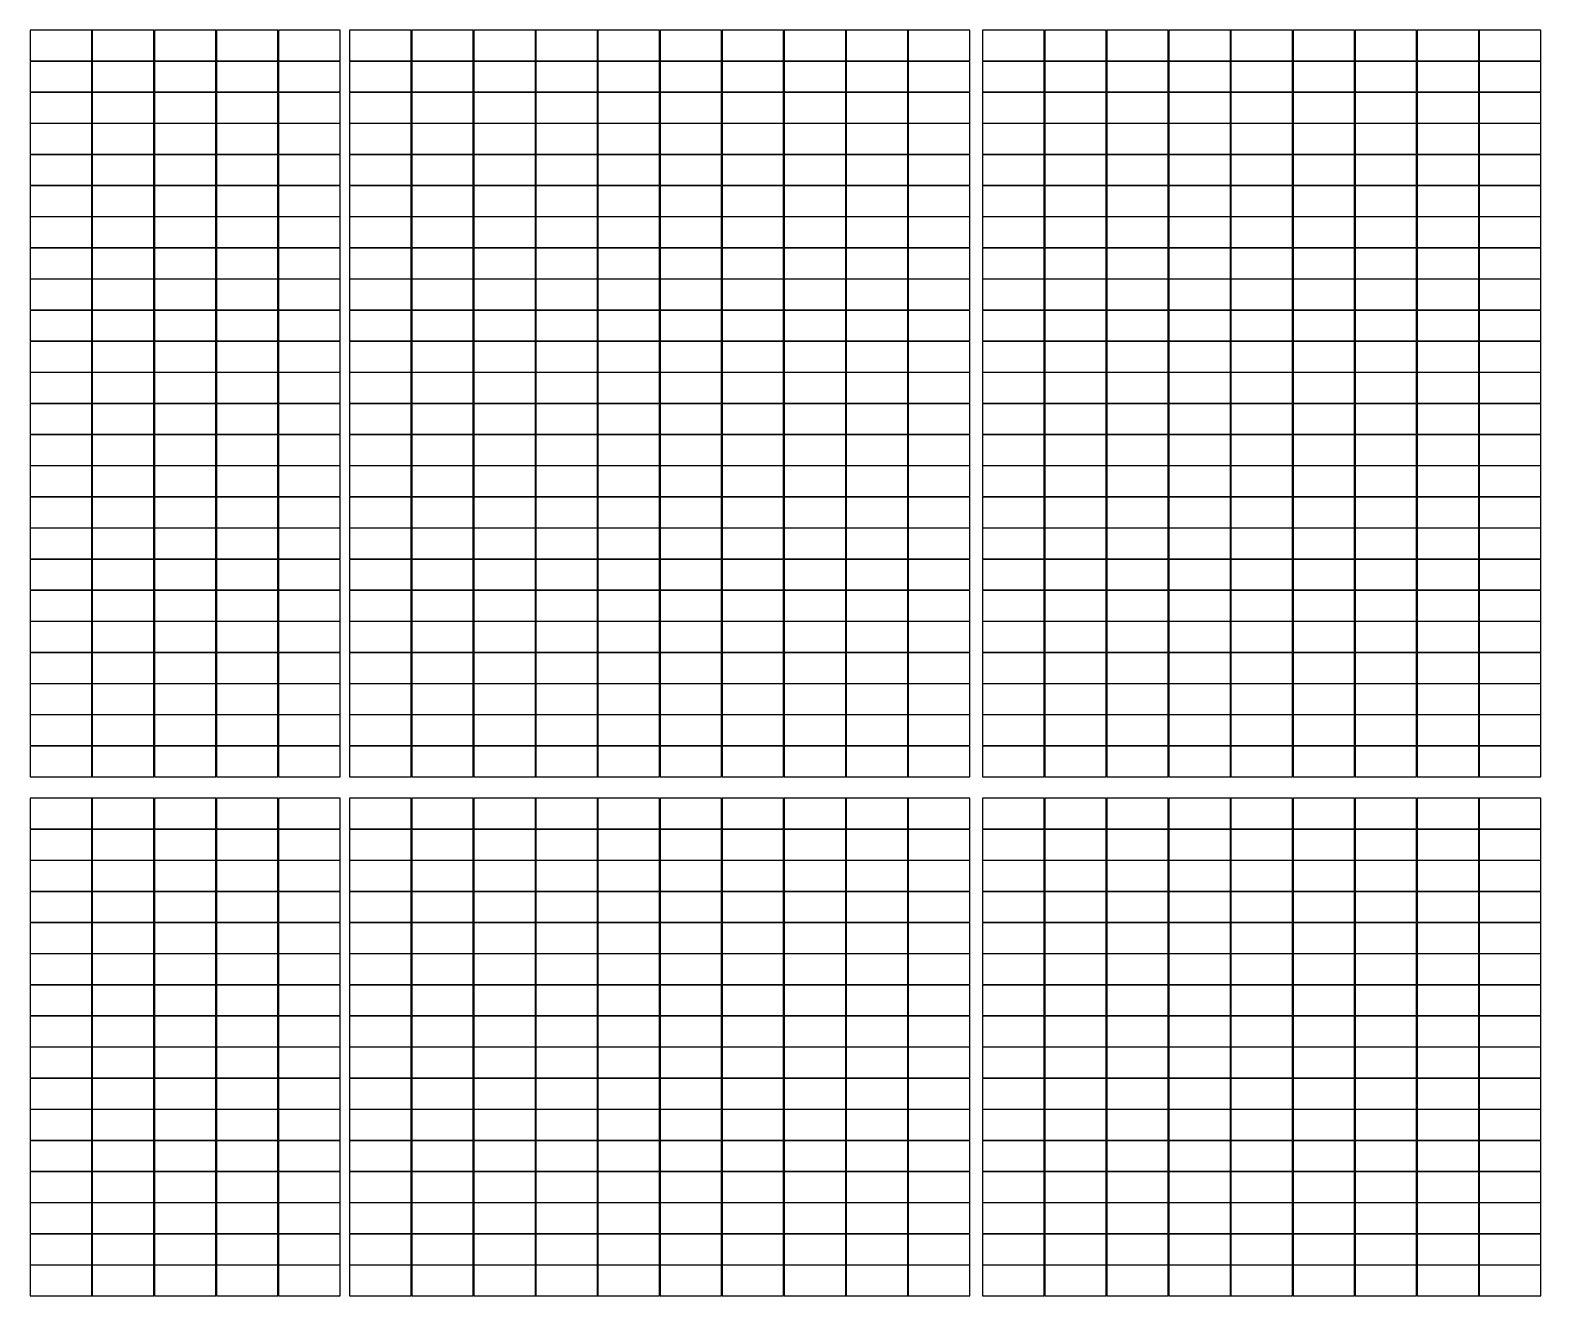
# Model space of a CAD drawing. Header units: millimetres. Extents: x 1218 to 2690, y 1163 to 1758.
# Drawn here: x 2212.5 to 2268.4, y 1429.3 to 1476.2 of the extents above; entities that cross this region are included whole.
import ezdxf

# ---------------------------------------------------------------- set-up
doc = ezdxf.new("R2010")
doc.units = ezdxf.units.MM
doc.layers.add('组件', color=7, linetype='ByLayer')

# ---------------------------------------------------------------- blocks, each defined once
blk = doc.blocks.new('*U586')
at = {"color": 0}
blk.add_polyline3d([(0, 0, 0), (-227.8, 0, 0), (-227.8, -113.3, 5.8), (0, -113.3, 5.8)], close=True, dxfattribs=at)
at = {"flags": 1}
for tag in ['mounting-hole-spacing1', 'mounting-hole-spacing2', 'module-material', 'vmpo', 'voco', 'silicon-material', 'panel-length', 'panel-width', 'panel-height', 'userid', 'theme', 'note', 'name', 'pmax', 'company-name', 'id', 'impo', 'isco']:
    blk.add_attdef(tag, (0, 0), '', height=2.5, dxfattribs=at)
blk = doc.blocks.new('*U587')
at = {"layer": '组件', "color": 12}
for p in [(34655.5, 6103.4, 1299.8), (34885.3, 6103.4, 1299.8), (35115.1, 6103.4, 1299.8), (35344.9, 6103.4, 1299.8), (35574.7, 6103.4, 1299.8), (35838.1, 6103.4, 1299.8), (34655.5, 5988.1, 1305.7), (34885.3, 5988.1, 1305.7), (35115.1, 5988.1, 1305.7), (35344.9, 5988.1, 1305.7), (35574.7, 5988.1, 1305.7), (35838.1, 5988.1, 1305.7), (34655.5, 5872.9, 1311.5), (34885.3, 5872.9, 1311.5), (35115.1, 5872.9, 1311.5), (35344.9, 5872.9, 1311.5), (35574.7, 5872.9, 1311.5), (35838.1, 5872.9, 1311.5), (34655.5, 5757.6, 1317.4), (34885.3, 5757.6, 1317.4), (35115.1, 5757.6, 1317.4), (35344.9, 5757.6, 1317.4), (35574.7, 5757.6, 1317.4), (35838.1, 5757.6, 1317.4), (34655.5, 5642.4, 1323.2), (34885.3, 5642.4, 1323.2), (35115.1, 5642.4, 1323.2), (35344.9, 5642.4, 1323.2), (35574.7, 5642.4, 1323.2), (35838.1, 5642.4, 1323.2), (34655.5, 5527.1, 1329.1), (34885.3, 5527.1, 1329.1), (35115.1, 5527.1, 1329.1), (35344.9, 5527.1, 1329.1), (35574.7, 5527.1, 1329.1), (35838.1, 5527.1, 1329.1), (34655.5, 5411.9, 1334.9), (34885.3, 5411.9, 1334.9), (35115.1, 5411.9, 1334.9), (35344.9, 5411.9, 1334.9), (35574.7, 5411.9, 1334.9), (35838.1, 5411.9, 1334.9), (34655.5, 5296.6, 1340.8), (34885.3, 5296.6, 1340.8), (35115.1, 5296.6, 1340.8), (35344.9, 5296.6, 1340.8), (35574.7, 5296.6, 1340.8), (35838.1, 5296.6, 1340.8), (34655.5, 5181.4, 1346.7), (34885.3, 5181.4, 1346.7), (35115.1, 5181.4, 1346.7), (35344.9, 5181.4, 1346.7), (35574.7, 5181.4, 1346.7), (35838.1, 5181.4, 1346.7), (34655.5, 5066.1, 1352.5), (34885.3, 5066.1, 1352.5), (35115.1, 5066.1, 1352.5), (35344.9, 5066.1, 1352.5), (35574.7, 5066.1, 1352.5), (35838.1, 5066.1, 1352.5), (34655.5, 4950.9, 1358.4), (34885.3, 4950.9, 1358.4), (35115.1, 4950.9, 1358.4), (35344.9, 4950.9, 1358.4), (35574.7, 4950.9, 1358.4), (35838.1, 4950.9, 1358.4), (34655.5, 4835.6, 1364.2), (34885.3, 4835.6, 1364.2), (35115.1, 4835.6, 1364.2), (35344.9, 4835.6, 1364.2), (35574.7, 4835.6, 1364.2), (35838.1, 4835.6, 1364.2), (34655.5, 4720.4, 1370.1), (34885.3, 4720.4, 1370.1), (35115.1, 4720.4, 1370.1), (35344.9, 4720.4, 1370.1), (35574.7, 4720.4, 1370.1), (35838.1, 4720.4, 1370.1), (34655.5, 4605.1, 1376), (34885.3, 4605.1, 1376), (35115.1, 4605.1, 1376), (35344.9, 4605.1, 1376), (35574.7, 4605.1, 1376), (35838.1, 4605.1, 1376), (34655.5, 4489.9, 1381.8), (34885.3, 4489.9, 1381.8), (35115.1, 4489.9, 1381.8), (35344.9, 4489.9, 1381.8), (35574.7, 4489.9, 1381.8), (35838.1, 4489.9, 1381.8), (34655.5, 4374.6, 1387.7), (34885.3, 4374.6, 1387.7), (35115.1, 4374.6, 1387.7), (35344.9, 4374.6, 1387.7), (35574.7, 4374.6, 1387.7), (35838.1, 4374.6, 1387.7), (34655.5, 4259.4, 1393.5), (34885.3, 4259.4, 1393.5), (35115.1, 4259.4, 1393.5), (35344.9, 4259.4, 1393.5), (35574.7, 4259.4, 1393.5), (35838.1, 4259.4, 1393.5), (34655.5, 4144.1, 1399.4), (34885.3, 4144.1, 1399.4), (35115.1, 4144.1, 1399.4), (35344.9, 4144.1, 1399.4), (35574.7, 4144.1, 1399.4), (35838.1, 4144.1, 1399.4), (34655.5, 4028.9, 1405.2), (34885.3, 4028.9, 1405.2), (35115.1, 4028.9, 1405.2), (35344.9, 4028.9, 1405.2), (35574.7, 4028.9, 1405.2), (35838.1, 4028.9, 1405.2), (34655.5, 3913.6, 1411.1), (34885.3, 3913.6, 1411.1), (35115.1, 3913.6, 1411.1), (35344.9, 3913.6, 1411.1), (35574.7, 3913.6, 1411.1), (35838.1, 3913.6, 1411.1), (34655.5, 3798.4, 1417), (34885.3, 3798.4, 1417), (35115.1, 3798.4, 1417), (35344.9, 3798.4, 1417), (35574.7, 3798.4, 1417), (35838.1, 3798.4, 1417), (34655.5, 3683.1, 1422.8), (34885.3, 3683.1, 1422.8), (35115.1, 3683.1, 1422.8), (35344.9, 3683.1, 1422.8), (35574.7, 3683.1, 1422.8), (35838.1, 3683.1, 1422.8), (34655.5, 3567.9, 1428.7), (34885.3, 3567.9, 1428.7), (35115.1, 3567.9, 1428.7), (35344.9, 3567.9, 1428.7), (35574.7, 3567.9, 1428.7), (35838.1, 3567.9, 1428.7), (34655.5, 3452.6, 1434.5), (34885.3, 3452.6, 1434.5), (35115.1, 3452.6, 1434.5), (35344.9, 3452.6, 1434.5), (35574.7, 3452.6, 1434.5), (35838.1, 3452.6, 1434.5), (34655.5, 3259.4, 1444.3), (34885.3, 3259.4, 1444.3), (35115.1, 3259.4, 1444.3), (35344.9, 3259.4, 1444.3), (35574.7, 3259.4, 1444.3), (35838.1, 3259.4, 1444.3), (34655.5, 3144.2, 1450.2), (34885.3, 3144.2, 1450.2), (35115.1, 3144.2, 1450.2), (35344.9, 3144.2, 1450.2), (35574.7, 3144.2, 1450.2), (35838.1, 3144.2, 1450.2), (34655.5, 3028.9, 1456.1), (34885.3, 3028.9, 1456.1), (35115.1, 3028.9, 1456.1), (35344.9, 3028.9, 1456.1), (35574.7, 3028.9, 1456.1), (35838.1, 3028.9, 1456.1), (34655.5, 2913.7, 1461.9), (34885.3, 2913.7, 1461.9), (35115.1, 2913.7, 1461.9), (35344.9, 2913.7, 1461.9), (35574.7, 2913.7, 1461.9), (35838.1, 2913.7, 1461.9), (34655.5, 2798.4, 1467.8), (34885.3, 2798.4, 1467.8), (35115.1, 2798.4, 1467.8), (35344.9, 2798.4, 1467.8), (35574.7, 2798.4, 1467.8), (35838.1, 2798.4, 1467.8), (34655.5, 2683.2, 1473.6), (34885.3, 2683.2, 1473.6), (35115.1, 2683.2, 1473.6), (35344.9, 2683.2, 1473.6), (35574.7, 2683.2, 1473.6), (35838.1, 2683.2, 1473.6), (34655.5, 2567.9, 1479.5), (34885.3, 2567.9, 1479.5), (35115.1, 2567.9, 1479.5), (35344.9, 2567.9, 1479.5), (35574.7, 2567.9, 1479.5), (35838.1, 2567.9, 1479.5), (34655.5, 2452.7, 1485.3), (34885.3, 2452.7, 1485.3), (35115.1, 2452.7, 1485.3), (35344.9, 2452.7, 1485.3), (35574.7, 2452.7, 1485.3), (35838.1, 2452.7, 1485.3), (34655.5, 2337.4, 1491.2), (34885.3, 2337.4, 1491.2), (35115.1, 2337.4, 1491.2), (35344.9, 2337.4, 1491.2), (35574.7, 2337.4, 1491.2), (35838.1, 2337.4, 1491.2), (34655.5, 2222.2, 1497.1), (34885.3, 2222.2, 1497.1), (35115.1, 2222.2, 1497.1), (35344.9, 2222.2, 1497.1), (35574.7, 2222.2, 1497.1), (35838.1, 2222.2, 1497.1), (34655.5, 2106.9, 1502.9), (34885.3, 2106.9, 1502.9), (35115.1, 2106.9, 1502.9), (35344.9, 2106.9, 1502.9), (35574.7, 2106.9, 1502.9), (35838.1, 2106.9, 1502.9), (34655.5, 1991.7, 1508.8), (34885.3, 1991.7, 1508.8), (35115.1, 1991.7, 1508.8), (35344.9, 1991.7, 1508.8), (35574.7, 1991.7, 1508.8), (35838.1, 1991.7, 1508.8), (34655.5, 1876.4, 1514.6), (34885.3, 1876.4, 1514.6), (35115.1, 1876.4, 1514.6), (35344.9, 1876.4, 1514.6), (35574.7, 1876.4, 1514.6), (35838.1, 1876.4, 1514.6), (34655.5, 1761.1, 1520.5), (34885.3, 1761.1, 1520.5), (35115.1, 1761.1, 1520.5), (35344.9, 1761.1, 1520.5), (35574.7, 1761.1, 1520.5), (35838.1, 1761.1, 1520.5), (34655.5, 1645.9, 1526.4), (34885.3, 1645.9, 1526.4), (35115.1, 1645.9, 1526.4), (35344.9, 1645.9, 1526.4), (35574.7, 1645.9, 1526.4), (35838.1, 1645.9, 1526.4), (34655.5, 1530.6, 1532.2), (34885.3, 1530.6, 1532.2), (35115.1, 1530.6, 1532.2), (35344.9, 1530.6, 1532.2), (35574.7, 1530.6, 1532.2), (35838.1, 1530.6, 1532.2)]:
    blk.add_blockref('*U586', p, dxfattribs=at)
at = {"layer": '组件', "color": 110}
for p in [(36067.9, 6103.4, 1299.8), (36297.7, 6103.4, 1299.8), (36527.5, 6103.4, 1299.8), (36757.3, 6103.4, 1299.8), (36987.1, 6103.4, 1299.8), (37216.9, 6103.4, 1299.8), (37446.7, 6103.4, 1299.8), (37676.5, 6103.4, 1299.8), (37906.3, 6103.4, 1299.8), (38181.4, 6103.4, 1299.8), (38411.2, 6103.4, 1299.8), (36067.9, 5988.1, 1305.7), (36297.7, 5988.1, 1305.7), (36527.5, 5988.1, 1305.7), (36757.3, 5988.1, 1305.7), (36987.1, 5988.1, 1305.7), (37216.9, 5988.1, 1305.7), (37446.7, 5988.1, 1305.7), (37676.5, 5988.1, 1305.7), (37906.3, 5988.1, 1305.7), (38181.4, 5988.1, 1305.7), (38411.2, 5988.1, 1305.7), (36067.9, 5872.9, 1311.5), (36297.7, 5872.9, 1311.5), (36527.5, 5872.9, 1311.5), (36757.3, 5872.9, 1311.5), (36987.1, 5872.9, 1311.5), (37216.9, 5872.9, 1311.5), (37446.7, 5872.9, 1311.5), (37676.5, 5872.9, 1311.5), (37906.3, 5872.9, 1311.5), (38181.4, 5872.9, 1311.5), (38411.2, 5872.9, 1311.5), (36067.9, 5757.6, 1317.4), (36297.7, 5757.6, 1317.4), (36527.5, 5757.6, 1317.4), (36757.3, 5757.6, 1317.4), (36987.1, 5757.6, 1317.4), (37216.9, 5757.6, 1317.4), (37446.7, 5757.6, 1317.4), (37676.5, 5757.6, 1317.4), (37906.3, 5757.6, 1317.4), (38181.4, 5757.6, 1317.4), (38411.2, 5757.6, 1317.4), (36067.9, 5642.4, 1323.2), (36297.7, 5642.4, 1323.2), (36527.5, 5642.4, 1323.2), (36757.3, 5642.4, 1323.2), (36987.1, 5642.4, 1323.2), (37216.9, 5642.4, 1323.2), (37446.7, 5642.4, 1323.2), (37676.5, 5642.4, 1323.2), (37906.3, 5642.4, 1323.2), (38181.4, 5642.4, 1323.2), (38411.2, 5642.4, 1323.2), (36067.9, 5527.1, 1329.1), (36297.7, 5527.1, 1329.1), (36527.5, 5527.1, 1329.1), (36757.3, 5527.1, 1329.1), (36987.1, 5527.1, 1329.1), (37216.9, 5527.1, 1329.1), (37446.7, 5527.1, 1329.1), (37676.5, 5527.1, 1329.1), (37906.3, 5527.1, 1329.1), (38181.4, 5527.1, 1329.1), (38411.2, 5527.1, 1329.1), (36067.9, 5411.9, 1334.9), (36297.7, 5411.9, 1334.9), (36527.5, 5411.9, 1334.9), (36757.3, 5411.9, 1334.9), (36987.1, 5411.9, 1334.9), (37216.9, 5411.9, 1334.9), (37446.7, 5411.9, 1334.9), (37676.5, 5411.9, 1334.9), (37906.3, 5411.9, 1334.9), (38181.4, 5411.9, 1334.9), (38411.2, 5411.9, 1334.9), (36067.9, 5296.6, 1340.8), (36297.7, 5296.6, 1340.8), (36527.5, 5296.6, 1340.8), (36757.3, 5296.6, 1340.8), (36987.1, 5296.6, 1340.8), (37216.9, 5296.6, 1340.8), (37446.7, 5296.6, 1340.8), (37676.5, 5296.6, 1340.8), (37906.3, 5296.6, 1340.8), (38181.4, 5296.6, 1340.8), (38411.2, 5296.6, 1340.8), (36067.9, 5181.4, 1346.7), (36297.7, 5181.4, 1346.7), (36527.5, 5181.4, 1346.7), (36757.3, 5181.4, 1346.7), (36987.1, 5181.4, 1346.7), (37216.9, 5181.4, 1346.7), (37446.7, 5181.4, 1346.7), (37676.5, 5181.4, 1346.7), (37906.3, 5181.4, 1346.7), (38181.4, 5181.4, 1346.7), (38411.2, 5181.4, 1346.7), (36067.9, 5066.1, 1352.5), (36297.7, 5066.1, 1352.5), (36527.5, 5066.1, 1352.5), (36757.3, 5066.1, 1352.5), (36987.1, 5066.1, 1352.5), (37216.9, 5066.1, 1352.5), (37446.7, 5066.1, 1352.5), (37676.5, 5066.1, 1352.5), (37906.3, 5066.1, 1352.5), (38181.4, 5066.1, 1352.5), (38411.2, 5066.1, 1352.5), (36067.9, 4950.9, 1358.4), (36297.7, 4950.9, 1358.4), (36527.5, 4950.9, 1358.4), (36757.3, 4950.9, 1358.4), (36987.1, 4950.9, 1358.4), (37216.9, 4950.9, 1358.4), (37446.7, 4950.9, 1358.4), (37676.5, 4950.9, 1358.4), (37906.3, 4950.9, 1358.4), (38181.4, 4950.9, 1358.4), (38411.2, 4950.9, 1358.4), (36067.9, 4835.6, 1364.2), (36297.7, 4835.6, 1364.2), (36527.5, 4835.6, 1364.2), (36757.3, 4835.6, 1364.2), (36987.1, 4835.6, 1364.2), (37216.9, 4835.6, 1364.2), (37446.7, 4835.6, 1364.2), (37676.5, 4835.6, 1364.2), (37906.3, 4835.6, 1364.2), (38181.4, 4835.6, 1364.2), (38411.2, 4835.6, 1364.2), (36067.9, 4720.4, 1370.1), (36297.7, 4720.4, 1370.1), (36527.5, 4720.4, 1370.1), (36757.3, 4720.4, 1370.1), (36987.1, 4720.4, 1370.1), (37216.9, 4720.4, 1370.1), (37446.7, 4720.4, 1370.1), (37676.5, 4720.4, 1370.1), (37906.3, 4720.4, 1370.1), (38181.4, 4720.4, 1370.1), (38411.2, 4720.4, 1370.1), (36067.9, 4605.1, 1376), (36297.7, 4605.1, 1376), (36527.5, 4605.1, 1376), (36757.3, 4605.1, 1376), (36987.1, 4605.1, 1376), (37216.9, 4605.1, 1376), (37446.7, 4605.1, 1376), (37676.5, 4605.1, 1376), (37906.3, 4605.1, 1376), (38181.4, 4605.1, 1376), (38411.2, 4605.1, 1376), (36067.9, 4489.9, 1381.8), (36297.7, 4489.9, 1381.8), (36527.5, 4489.9, 1381.8), (36757.3, 4489.9, 1381.8), (36987.1, 4489.9, 1381.8), (37216.9, 4489.9, 1381.8), (37446.7, 4489.9, 1381.8), (37676.5, 4489.9, 1381.8), (37906.3, 4489.9, 1381.8), (38181.4, 4489.9, 1381.8), (38411.2, 4489.9, 1381.8), (36067.9, 4374.6, 1387.7), (36297.7, 4374.6, 1387.7), (36527.5, 4374.6, 1387.7), (36757.3, 4374.6, 1387.7), (36987.1, 4374.6, 1387.7), (37216.9, 4374.6, 1387.7), (37446.7, 4374.6, 1387.7), (37676.5, 4374.6, 1387.7), (37906.3, 4374.6, 1387.7), (38181.4, 4374.6, 1387.7), (38411.2, 4374.6, 1387.7), (36067.9, 4259.4, 1393.5), (36297.7, 4259.4, 1393.5), (36527.5, 4259.4, 1393.5), (36757.3, 4259.4, 1393.5), (36987.1, 4259.4, 1393.5), (37216.9, 4259.4, 1393.5), (37446.7, 4259.4, 1393.5), (37676.5, 4259.4, 1393.5), (37906.3, 4259.4, 1393.5), (38181.4, 4259.4, 1393.5), (38411.2, 4259.4, 1393.5), (36067.9, 4144.1, 1399.4), (36297.7, 4144.1, 1399.4), (36527.5, 4144.1, 1399.4), (36757.3, 4144.1, 1399.4), (36987.1, 4144.1, 1399.4), (37216.9, 4144.1, 1399.4), (37446.7, 4144.1, 1399.4), (37676.5, 4144.1, 1399.4), (37906.3, 4144.1, 1399.4), (38181.4, 4144.1, 1399.4), (38411.2, 4144.1, 1399.4), (36067.9, 4028.9, 1405.2), (36297.7, 4028.9, 1405.2), (36527.5, 4028.9, 1405.2), (36757.3, 4028.9, 1405.2), (36987.1, 4028.9, 1405.2), (37216.9, 4028.9, 1405.2), (37446.7, 4028.9, 1405.2), (37676.5, 4028.9, 1405.2), (37906.3, 4028.9, 1405.2), (38181.4, 4028.9, 1405.2), (38411.2, 4028.9, 1405.2), (36067.9, 3913.6, 1411.1), (36297.7, 3913.6, 1411.1), (36527.5, 3913.6, 1411.1), (36757.3, 3913.6, 1411.1), (36987.1, 3913.6, 1411.1), (37216.9, 3913.6, 1411.1), (37446.7, 3913.6, 1411.1), (37676.5, 3913.6, 1411.1), (37906.3, 3913.6, 1411.1), (38181.4, 3913.6, 1411.1), (38411.2, 3913.6, 1411.1), (36067.9, 3798.4, 1417), (36297.7, 3798.4, 1417), (36527.5, 3798.4, 1417), (36757.3, 3798.4, 1417), (36987.1, 3798.4, 1417), (37216.9, 3798.4, 1417), (37446.7, 3798.4, 1417), (37676.5, 3798.4, 1417), (37906.3, 3798.4, 1417), (38181.4, 3798.4, 1417), (38411.2, 3798.4, 1417), (36067.9, 3683.1, 1422.8), (36297.7, 3683.1, 1422.8), (36527.5, 3683.1, 1422.8), (36757.3, 3683.1, 1422.8), (36987.1, 3683.1, 1422.8), (37216.9, 3683.1, 1422.8), (37446.7, 3683.1, 1422.8), (37676.5, 3683.1, 1422.8), (37906.3, 3683.1, 1422.8), (38181.4, 3683.1, 1422.8), (38411.2, 3683.1, 1422.8), (36067.9, 3567.9, 1428.7), (36297.7, 3567.9, 1428.7), (36527.5, 3567.9, 1428.7), (36757.3, 3567.9, 1428.7), (36987.1, 3567.9, 1428.7), (37216.9, 3567.9, 1428.7), (37446.7, 3567.9, 1428.7), (37676.5, 3567.9, 1428.7), (37906.3, 3567.9, 1428.7), (38181.4, 3567.9, 1428.7), (38411.2, 3567.9, 1428.7), (36067.9, 3452.6, 1434.5), (36297.7, 3452.6, 1434.5), (36527.5, 3452.6, 1434.5), (36757.3, 3452.6, 1434.5), (36987.1, 3452.6, 1434.5), (37216.9, 3452.6, 1434.5), (37446.7, 3452.6, 1434.5), (37676.5, 3452.6, 1434.5), (37906.3, 3452.6, 1434.5), (38181.4, 3452.6, 1434.5), (38411.2, 3452.6, 1434.5), (36067.9, 3259.4, 1444.3), (36297.7, 3259.4, 1444.3), (36527.5, 3259.4, 1444.3), (36757.3, 3259.4, 1444.3), (36987.1, 3259.4, 1444.3), (37216.9, 3259.4, 1444.3), (37446.7, 3259.4, 1444.3), (37676.5, 3259.4, 1444.3), (37906.3, 3259.4, 1444.3), (38181.4, 3259.4, 1444.3), (38411.2, 3259.4, 1444.3), (36067.9, 3144.2, 1450.2), (36297.7, 3144.2, 1450.2), (36527.5, 3144.2, 1450.2), (36757.3, 3144.2, 1450.2), (36987.1, 3144.2, 1450.2), (37216.9, 3144.2, 1450.2), (37446.7, 3144.2, 1450.2), (37676.5, 3144.2, 1450.2), (37906.3, 3144.2, 1450.2), (38181.4, 3144.2, 1450.2), (38411.2, 3144.2, 1450.2), (36067.9, 3028.9, 1456.1), (36297.7, 3028.9, 1456.1), (36527.5, 3028.9, 1456.1), (36757.3, 3028.9, 1456.1), (36987.1, 3028.9, 1456.1), (37216.9, 3028.9, 1456.1), (37446.7, 3028.9, 1456.1), (37676.5, 3028.9, 1456.1), (37906.3, 3028.9, 1456.1), (38181.4, 3028.9, 1456.1), (38411.2, 3028.9, 1456.1), (36067.9, 2913.7, 1461.9), (36297.7, 2913.7, 1461.9), (36527.5, 2913.7, 1461.9), (36757.3, 2913.7, 1461.9), (36987.1, 2913.7, 1461.9), (37216.9, 2913.7, 1461.9), (37446.7, 2913.7, 1461.9), (37676.5, 2913.7, 1461.9), (37906.3, 2913.7, 1461.9), (38181.4, 2913.7, 1461.9), (38411.2, 2913.7, 1461.9), (36067.9, 2798.4, 1467.8), (36297.7, 2798.4, 1467.8), (36527.5, 2798.4, 1467.8), (36757.3, 2798.4, 1467.8), (36987.1, 2798.4, 1467.8), (37216.9, 2798.4, 1467.8), (37446.7, 2798.4, 1467.8), (37676.5, 2798.4, 1467.8), (37906.3, 2798.4, 1467.8), (38181.4, 2798.4, 1467.8), (38411.2, 2798.4, 1467.8), (36067.9, 2683.2, 1473.6), (36297.7, 2683.2, 1473.6), (36527.5, 2683.2, 1473.6), (36757.3, 2683.2, 1473.6), (36987.1, 2683.2, 1473.6), (37216.9, 2683.2, 1473.6), (37446.7, 2683.2, 1473.6), (37676.5, 2683.2, 1473.6), (37906.3, 2683.2, 1473.6), (38181.4, 2683.2, 1473.6), (38411.2, 2683.2, 1473.6), (36067.9, 2567.9, 1479.5), (36297.7, 2567.9, 1479.5), (36527.5, 2567.9, 1479.5), (36757.3, 2567.9, 1479.5), (36987.1, 2567.9, 1479.5), (37216.9, 2567.9, 1479.5), (37446.7, 2567.9, 1479.5), (37676.5, 2567.9, 1479.5), (37906.3, 2567.9, 1479.5), (38181.4, 2567.9, 1479.5), (38411.2, 2567.9, 1479.5), (36067.9, 2452.7, 1485.3), (36297.7, 2452.7, 1485.3), (36527.5, 2452.7, 1485.3), (36757.3, 2452.7, 1485.3), (36987.1, 2452.7, 1485.3), (37216.9, 2452.7, 1485.3), (37446.7, 2452.7, 1485.3), (37676.5, 2452.7, 1485.3), (37906.3, 2452.7, 1485.3), (38181.4, 2452.7, 1485.3), (38411.2, 2452.7, 1485.3), (36067.9, 2337.4, 1491.2), (36297.7, 2337.4, 1491.2), (36527.5, 2337.4, 1491.2), (36757.3, 2337.4, 1491.2), (36987.1, 2337.4, 1491.2), (37216.9, 2337.4, 1491.2), (37446.7, 2337.4, 1491.2), (37676.5, 2337.4, 1491.2), (37906.3, 2337.4, 1491.2), (38181.4, 2337.4, 1491.2), (38411.2, 2337.4, 1491.2), (36067.9, 2222.2, 1497.1), (36297.7, 2222.2, 1497.1), (36527.5, 2222.2, 1497.1), (36757.3, 2222.2, 1497.1), (36987.1, 2222.2, 1497.1), (37216.9, 2222.2, 1497.1), (37446.7, 2222.2, 1497.1), (37676.5, 2222.2, 1497.1), (37906.3, 2222.2, 1497.1), (38181.4, 2222.2, 1497.1), (38411.2, 2222.2, 1497.1), (36067.9, 2106.9, 1502.9), (36297.7, 2106.9, 1502.9), (36527.5, 2106.9, 1502.9), (36757.3, 2106.9, 1502.9), (36987.1, 2106.9, 1502.9), (37216.9, 2106.9, 1502.9), (37446.7, 2106.9, 1502.9), (37676.5, 2106.9, 1502.9), (37906.3, 2106.9, 1502.9), (38181.4, 2106.9, 1502.9), (38411.2, 2106.9, 1502.9), (36067.9, 1991.7, 1508.8), (36297.7, 1991.7, 1508.8), (36527.5, 1991.7, 1508.8), (36757.3, 1991.7, 1508.8), (36987.1, 1991.7, 1508.8), (37216.9, 1991.7, 1508.8), (37446.7, 1991.7, 1508.8), (37676.5, 1991.7, 1508.8), (37906.3, 1991.7, 1508.8), (38181.4, 1991.7, 1508.8), (38411.2, 1991.7, 1508.8), (36067.9, 1876.4, 1514.6), (36297.7, 1876.4, 1514.6), (36527.5, 1876.4, 1514.6), (36757.3, 1876.4, 1514.6), (36987.1, 1876.4, 1514.6), (37216.9, 1876.4, 1514.6), (37446.7, 1876.4, 1514.6), (37676.5, 1876.4, 1514.6), (37906.3, 1876.4, 1514.6), (38181.4, 1876.4, 1514.6), (38411.2, 1876.4, 1514.6), (36067.9, 1761.1, 1520.5), (36297.7, 1761.1, 1520.5), (36527.5, 1761.1, 1520.5), (36757.3, 1761.1, 1520.5), (36987.1, 1761.1, 1520.5), (37216.9, 1761.1, 1520.5), (37446.7, 1761.1, 1520.5), (37676.5, 1761.1, 1520.5), (37906.3, 1761.1, 1520.5), (38181.4, 1761.1, 1520.5), (38411.2, 1761.1, 1520.5), (36067.9, 1645.9, 1526.4), (36297.7, 1645.9, 1526.4), (36527.5, 1645.9, 1526.4), (36757.3, 1645.9, 1526.4), (36987.1, 1645.9, 1526.4), (37216.9, 1645.9, 1526.4), (37446.7, 1645.9, 1526.4), (37676.5, 1645.9, 1526.4), (37906.3, 1645.9, 1526.4), (38181.4, 1645.9, 1526.4), (38411.2, 1645.9, 1526.4), (36067.9, 1530.6, 1532.2), (36297.7, 1530.6, 1532.2), (36527.5, 1530.6, 1532.2), (36757.3, 1530.6, 1532.2), (36987.1, 1530.6, 1532.2), (37216.9, 1530.6, 1532.2), (37446.7, 1530.6, 1532.2), (37676.5, 1530.6, 1532.2), (37906.3, 1530.6, 1532.2), (38181.4, 1530.6, 1532.2), (38411.2, 1530.6, 1532.2)]:
    blk.add_blockref('*U586', p, dxfattribs=at)
at = {"layer": '组件', "color": 240}
for p in [(38641, 6103.4, 1299.8), (38870.8, 6103.4, 1299.8), (39100.6, 6103.4, 1299.8), (39330.4, 6103.4, 1299.8), (39560.2, 6103.4, 1299.8), (39790, 6103.4, 1299.8), (40019.8, 6103.4, 1299.8), (38641, 5988.1, 1305.7), (38870.8, 5988.1, 1305.7), (39100.6, 5988.1, 1305.7), (39330.4, 5988.1, 1305.7), (39560.2, 5988.1, 1305.7), (39790, 5988.1, 1305.7), (40019.8, 5988.1, 1305.7), (38641, 5872.9, 1311.5), (38870.8, 5872.9, 1311.5), (39100.6, 5872.9, 1311.5), (39330.4, 5872.9, 1311.5), (39560.2, 5872.9, 1311.5), (39790, 5872.9, 1311.5), (40019.8, 5872.9, 1311.5), (38641, 5757.6, 1317.4), (38870.8, 5757.6, 1317.4), (39100.6, 5757.6, 1317.4), (39330.4, 5757.6, 1317.4), (39560.2, 5757.6, 1317.4), (39790, 5757.6, 1317.4), (40019.8, 5757.6, 1317.4), (38641, 5642.4, 1323.2), (38870.8, 5642.4, 1323.2), (39100.6, 5642.4, 1323.2), (39330.4, 5642.4, 1323.2), (39560.2, 5642.4, 1323.2), (39790, 5642.4, 1323.2), (40019.8, 5642.4, 1323.2), (38641, 5527.1, 1329.1), (38870.8, 5527.1, 1329.1), (39100.6, 5527.1, 1329.1), (39330.4, 5527.1, 1329.1), (39560.2, 5527.1, 1329.1), (39790, 5527.1, 1329.1), (40019.8, 5527.1, 1329.1), (38641, 5411.9, 1334.9), (38870.8, 5411.9, 1334.9), (39100.6, 5411.9, 1334.9), (39330.4, 5411.9, 1334.9), (39560.2, 5411.9, 1334.9), (39790, 5411.9, 1334.9), (40019.8, 5411.9, 1334.9), (38641, 5296.6, 1340.8), (38870.8, 5296.6, 1340.8), (39100.6, 5296.6, 1340.8), (39330.4, 5296.6, 1340.8), (39560.2, 5296.6, 1340.8), (39790, 5296.6, 1340.8), (40019.8, 5296.6, 1340.8), (38641, 5181.4, 1346.7), (38870.8, 5181.4, 1346.7), (39100.6, 5181.4, 1346.7), (39330.4, 5181.4, 1346.7), (39560.2, 5181.4, 1346.7), (39790, 5181.4, 1346.7), (40019.8, 5181.4, 1346.7), (38641, 5066.1, 1352.5), (38870.8, 5066.1, 1352.5), (39100.6, 5066.1, 1352.5), (39330.4, 5066.1, 1352.5), (39560.2, 5066.1, 1352.5), (39790, 5066.1, 1352.5), (40019.8, 5066.1, 1352.5), (38641, 4950.9, 1358.4), (38870.8, 4950.9, 1358.4), (39100.6, 4950.9, 1358.4), (39330.4, 4950.9, 1358.4), (39560.2, 4950.9, 1358.4), (39790, 4950.9, 1358.4), (40019.8, 4950.9, 1358.4), (38641, 4835.6, 1364.2), (38870.8, 4835.6, 1364.2), (39100.6, 4835.6, 1364.2), (39330.4, 4835.6, 1364.2), (39560.2, 4835.6, 1364.2), (39790, 4835.6, 1364.2), (40019.8, 4835.6, 1364.2), (38641, 4720.4, 1370.1), (38870.8, 4720.4, 1370.1), (39100.6, 4720.4, 1370.1), (39330.4, 4720.4, 1370.1), (39560.2, 4720.4, 1370.1), (39790, 4720.4, 1370.1), (40019.8, 4720.4, 1370.1), (38641, 4605.1, 1376), (38870.8, 4605.1, 1376), (39100.6, 4605.1, 1376), (39330.4, 4605.1, 1376), (39560.2, 4605.1, 1376), (39790, 4605.1, 1376), (40019.8, 4605.1, 1376), (38641, 4489.9, 1381.8), (38870.8, 4489.9, 1381.8), (39100.6, 4489.9, 1381.8), (39330.4, 4489.9, 1381.8), (39560.2, 4489.9, 1381.8), (39790, 4489.9, 1381.8), (40019.8, 4489.9, 1381.8), (38641, 4374.6, 1387.7), (38870.8, 4374.6, 1387.7), (39100.6, 4374.6, 1387.7), (39330.4, 4374.6, 1387.7), (39560.2, 4374.6, 1387.7), (39790, 4374.6, 1387.7), (40019.8, 4374.6, 1387.7), (38641, 4259.4, 1393.5), (38870.8, 4259.4, 1393.5), (39100.6, 4259.4, 1393.5), (39330.4, 4259.4, 1393.5), (39560.2, 4259.4, 1393.5), (39790, 4259.4, 1393.5), (40019.8, 4259.4, 1393.5), (38641, 4144.1, 1399.4), (38870.8, 4144.1, 1399.4), (39100.6, 4144.1, 1399.4), (39330.4, 4144.1, 1399.4), (39560.2, 4144.1, 1399.4), (39790, 4144.1, 1399.4), (40019.8, 4144.1, 1399.4), (38641, 4028.9, 1405.2), (38870.8, 4028.9, 1405.2), (39100.6, 4028.9, 1405.2), (39330.4, 4028.9, 1405.2), (39560.2, 4028.9, 1405.2), (39790, 4028.9, 1405.2), (40019.8, 4028.9, 1405.2), (38641, 3913.6, 1411.1), (38870.8, 3913.6, 1411.1), (39100.6, 3913.6, 1411.1), (39330.4, 3913.6, 1411.1), (39560.2, 3913.6, 1411.1), (39790, 3913.6, 1411.1), (40019.8, 3913.6, 1411.1), (38641, 3798.4, 1417), (38870.8, 3798.4, 1417), (39100.6, 3798.4, 1417), (39330.4, 3798.4, 1417), (39560.2, 3798.4, 1417), (39790, 3798.4, 1417), (40019.8, 3798.4, 1417), (38641, 3683.1, 1422.8), (38870.8, 3683.1, 1422.8), (39100.6, 3683.1, 1422.8), (39330.4, 3683.1, 1422.8), (39560.2, 3683.1, 1422.8), (39790, 3683.1, 1422.8), (40019.8, 3683.1, 1422.8), (38641, 3567.9, 1428.7), (38870.8, 3567.9, 1428.7), (39100.6, 3567.9, 1428.7), (39330.4, 3567.9, 1428.7), (39560.2, 3567.9, 1428.7), (39790, 3567.9, 1428.7), (40019.8, 3567.9, 1428.7), (38641, 3452.6, 1434.5), (38870.8, 3452.6, 1434.5), (39100.6, 3452.6, 1434.5), (39330.4, 3452.6, 1434.5), (39560.2, 3452.6, 1434.5), (39790, 3452.6, 1434.5), (40019.8, 3452.6, 1434.5), (38641, 3259.4, 1444.3), (38870.8, 3259.4, 1444.3), (39100.6, 3259.4, 1444.3), (39330.4, 3259.4, 1444.3), (39560.2, 3259.4, 1444.3), (39790, 3259.4, 1444.3), (40019.8, 3259.4, 1444.3), (38641, 3144.2, 1450.2), (38870.8, 3144.2, 1450.2), (39100.6, 3144.2, 1450.2), (39330.4, 3144.2, 1450.2), (39560.2, 3144.2, 1450.2), (39790, 3144.2, 1450.2), (40019.8, 3144.2, 1450.2), (38641, 3028.9, 1456.1), (38870.8, 3028.9, 1456.1), (39100.6, 3028.9, 1456.1), (39330.4, 3028.9, 1456.1), (39560.2, 3028.9, 1456.1), (39790, 3028.9, 1456.1), (40019.8, 3028.9, 1456.1), (38641, 2913.7, 1461.9), (38870.8, 2913.7, 1461.9), (39100.6, 2913.7, 1461.9), (39330.4, 2913.7, 1461.9), (39560.2, 2913.7, 1461.9), (39790, 2913.7, 1461.9), (40019.8, 2913.7, 1461.9), (38641, 2798.4, 1467.8), (38870.8, 2798.4, 1467.8), (39100.6, 2798.4, 1467.8), (39330.4, 2798.4, 1467.8), (39560.2, 2798.4, 1467.8), (39790, 2798.4, 1467.8), (40019.8, 2798.4, 1467.8), (38641, 2683.2, 1473.6), (38870.8, 2683.2, 1473.6), (39100.6, 2683.2, 1473.6), (39330.4, 2683.2, 1473.6), (39560.2, 2683.2, 1473.6), (39790, 2683.2, 1473.6), (40019.8, 2683.2, 1473.6), (38641, 2567.9, 1479.5), (38870.8, 2567.9, 1479.5), (39100.6, 2567.9, 1479.5), (39330.4, 2567.9, 1479.5), (39560.2, 2567.9, 1479.5), (39790, 2567.9, 1479.5), (40019.8, 2567.9, 1479.5), (38641, 2452.7, 1485.3), (38870.8, 2452.7, 1485.3), (39100.6, 2452.7, 1485.3), (39330.4, 2452.7, 1485.3), (39560.2, 2452.7, 1485.3), (39790, 2452.7, 1485.3), (40019.8, 2452.7, 1485.3), (38641, 2337.4, 1491.2), (38870.8, 2337.4, 1491.2), (39100.6, 2337.4, 1491.2), (39330.4, 2337.4, 1491.2), (39560.2, 2337.4, 1491.2), (39790, 2337.4, 1491.2), (40019.8, 2337.4, 1491.2), (38641, 2222.2, 1497.1), (38870.8, 2222.2, 1497.1), (39100.6, 2222.2, 1497.1), (39330.4, 2222.2, 1497.1), (39560.2, 2222.2, 1497.1), (39790, 2222.2, 1497.1), (40019.8, 2222.2, 1497.1), (38641, 2106.9, 1502.9), (38870.8, 2106.9, 1502.9), (39100.6, 2106.9, 1502.9), (39330.4, 2106.9, 1502.9), (39560.2, 2106.9, 1502.9), (39790, 2106.9, 1502.9), (40019.8, 2106.9, 1502.9), (38641, 1991.7, 1508.8), (38870.8, 1991.7, 1508.8), (39100.6, 1991.7, 1508.8), (39330.4, 1991.7, 1508.8), (39560.2, 1991.7, 1508.8), (39790, 1991.7, 1508.8), (40019.8, 1991.7, 1508.8), (38641, 1876.4, 1514.6), (38870.8, 1876.4, 1514.6), (39100.6, 1876.4, 1514.6), (39330.4, 1876.4, 1514.6), (39560.2, 1876.4, 1514.6), (39790, 1876.4, 1514.6), (40019.8, 1876.4, 1514.6), (38641, 1761.1, 1520.5), (38870.8, 1761.1, 1520.5), (39100.6, 1761.1, 1520.5), (39330.4, 1761.1, 1520.5), (39560.2, 1761.1, 1520.5), (39790, 1761.1, 1520.5), (40019.8, 1761.1, 1520.5), (38641, 1645.9, 1526.4), (38870.8, 1645.9, 1526.4), (39100.6, 1645.9, 1526.4), (39330.4, 1645.9, 1526.4), (39560.2, 1645.9, 1526.4), (39790, 1645.9, 1526.4), (40019.8, 1645.9, 1526.4), (38641, 1530.6, 1532.2), (38870.8, 1530.6, 1532.2), (39100.6, 1530.6, 1532.2), (39330.4, 1530.6, 1532.2), (39560.2, 1530.6, 1532.2), (39790, 1530.6, 1532.2), (40019.8, 1530.6, 1532.2)]:
    blk.add_blockref('*U586', p, dxfattribs=at)
at = {"flags": 1}
for tag in ['offset-x', 'offset-y', 'mode', 'tilt', 'azimuth', 'align', 'array-mode', 'panel-x', 'panel-y', 'panel-per-row', 'bracket-type', 'bracket-value', 'row-per-array']:
    blk.add_attdef(tag, (0, 0), '', height=2.5, dxfattribs=at)

msp = doc.modelspace()

# ---------------------------------------------------------------- block references
at = {"layer": '组件', "xscale": 0.01, "yscale": 0.01, "zscale": 0.01}
msp.add_blockref('*U587', (1868.221, 1415.15), dxfattribs=at)

doc.saveas('drawing.dxf')
